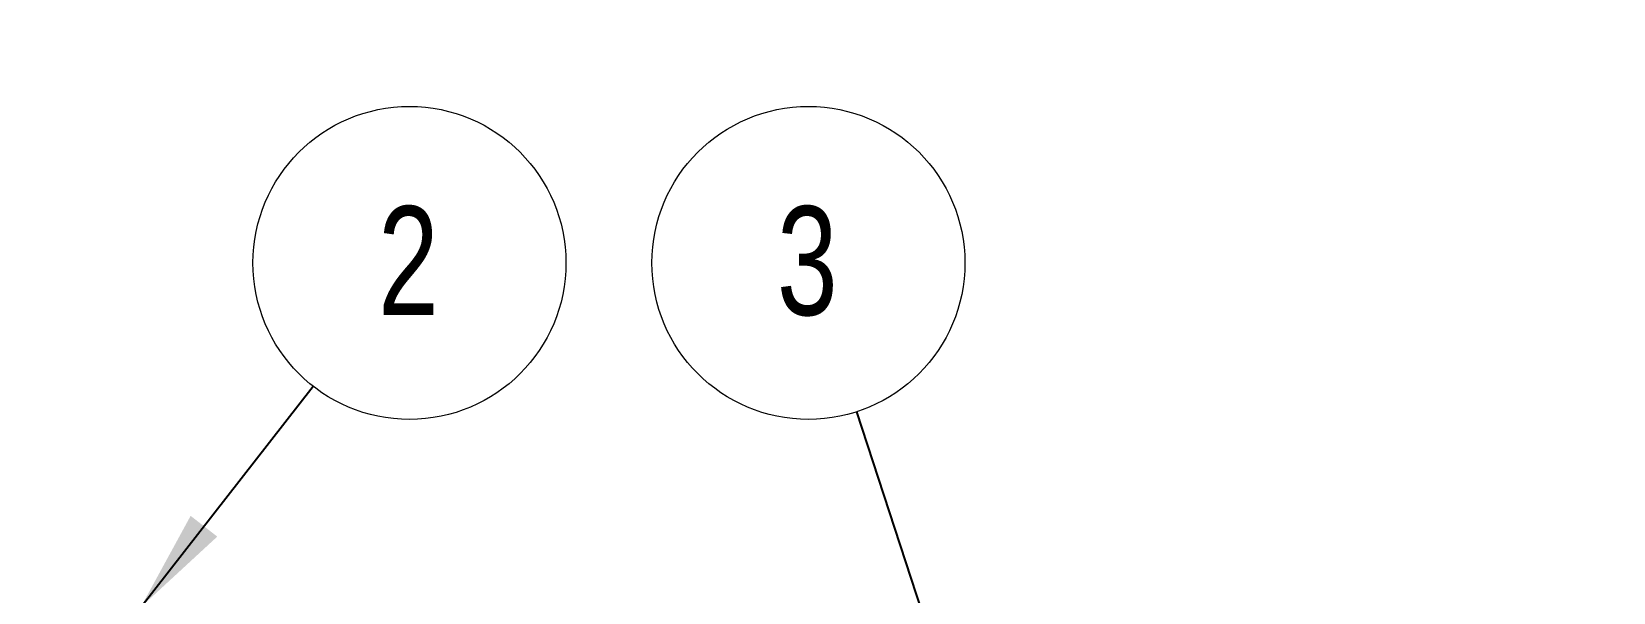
# Model space of a CAD drawing. Header units: millimetres. Extents: x 15 to 415, y 5 to 292.
# Drawn here: x 165.3 to 216.1, y 128.1 to 146.1 of the extents above; entities that cross this region are included whole.
import ezdxf

# ---------------------------------------------------------------- set-up
doc = ezdxf.new("R2010")
doc.units = ezdxf.units.MM
doc.styles.add('SLDTEXTSTYLE0', font='TXT', dxfattribs={"width": 0.75})
doc.dimstyles.new('SLDDIMSTYLE1', dxfattribs={"dimtxt": 0.18, "dimasz": 3.302, "dimexe": 0, "dimexo": 0.0625, "dimgap": 0, "dimtad": 0, "dimtih": 1, "dimtoh": 1, "dimdec": 0, "dimrnd": 1e-09, "dimzin": 0, "dimdsep": 46, "dimtxsty": 'Standard', "dimsah": 1, "dimcen": 0.09, "dimadec": 0, "dimazin": 0, "dimtfac": 3.302, "dimtdec": 0, "dimtofl": 0, "dimtmove": 0, "dimatfit": 3, "dimfxl": 0, "dimfrac": 2, "dimtolj": 1, "dimtzin": 0, "dimarcsym": 0})

# ---------------------------------------------------------------- blocks, each defined once
blk = doc.blocks.new('SW_NOTE_0_11')
at = {"color": 0, "linetype": 'Continuous', "lineweight": 0}
blk.add_circle((3.095, 3.966), 5.031, dxfattribs=at)
at = {"color": 0, "linetype": 'Continuous', "lineweight": 0, "insert": (3.06, 5.789), "char_height": 3.5, "attachment_point": 2, "style": 'SLDTEXTSTYLE0'}
blk.add_mtext('2', dxfattribs=at)
blk = doc.blocks.new('SW_NOTE_0_13')
at = {"color": 0, "linetype": 'Continuous', "lineweight": 0}
blk.add_circle((-1.562, 4.782), 5.031, dxfattribs=at)
at = {"color": 0, "linetype": 'Continuous', "lineweight": 0, "insert": (-1.597, 6.606), "char_height": 3.5, "attachment_point": 2, "style": 'SLDTEXTSTYLE0'}
blk.add_mtext('3', dxfattribs=at)

msp = doc.modelspace()

# ---------------------------------------------------------------- block references
at = {"color": 7, "linetype": 'Continuous', "lineweight": 0}
for name, p in [('SW_NOTE_0_11', (174.35145, 134.6916)), ('SW_NOTE_0_13', (191.83172, 133.8753))]:
    msp.add_blockref(name, p, dxfattribs=at)

# ---------------------------------------------------------------- texts
at = {"color": 7, "linetype": 'Continuous', "lineweight": 0, "insert": (143.80172, 259.05762), "char_height": 12.7, "attachment_point": 1, "rotation": 310, "style": 'SLDTEXTSTYLE0'}
msp.add_mtext('DrawingRegister Example', dxfattribs=at)

# ---------------------------------------------------------------- leaders
at = {"color": 7, "linetype": 'Continuous', "lineweight": 0}
for points in [[(168.80837, 127.58944), (174.35145, 134.6916)], [(196.11237, 120.76839), (191.83172, 133.8753)]]:
    msp.add_leader(points, dimstyle='SLDDIMSTYLE1', dxfattribs=at)

doc.saveas('drawing.dxf')
